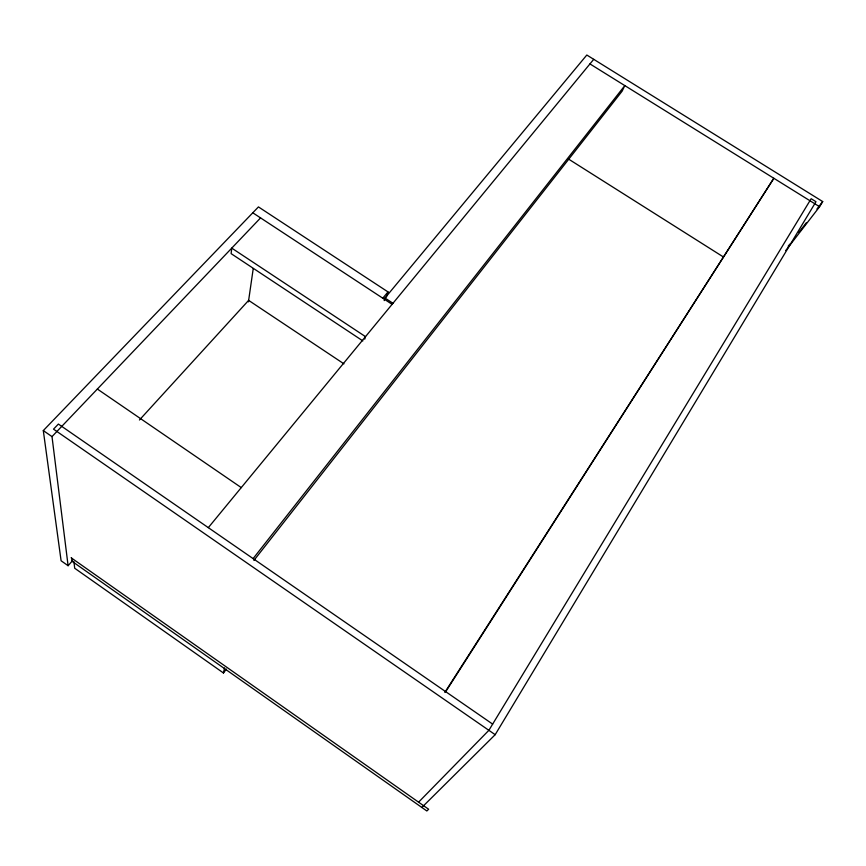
<?xml version="1.0" encoding="UTF-8"?>
<svg xmlns="http://www.w3.org/2000/svg" width="866" height="866" viewBox="0 0 866 866"><rect width="100%" height="100%" fill="white"/><g stroke="black" fill="none" stroke-linecap="round" stroke-linejoin="round"><path stroke-width="1.3" d="M248.423 301.855L253.24 268.536M73.956 561.666L74.692 568.237L223.46 672.99L224.532 667.946M364.738 339.147L365.506 336.647L231.752 248.12L231.114 253.63L362.843 340.901M384.179 300.599L384.991 298.023L586.812 55.023L822.7 201.561L819.604 206.736L785.689 250.588M386.388 297.049L388.011 291.918L258.447 206.909L43.3 430.586L61.096 560.767L68.1 565.704L72.549 560.648M421.839 807.458L495.179 734.682L815.978 201.713L811.15 198.715L488.879 730.319L418.581 802.176M444.821 692.421L773.836 178.277L445.719 691.674M223.46 672.99L226.416 669.082M788.157 246.269L789.803 244.136M798.853 232.434L806.257 222.843M816.941 209.009L822.7 201.561M253.121 558.602L624.819 85.604L622.102 91.201L253.911 560.421M208.316 527.643L593.74 59.321M382.783 298.207L388.011 291.918M139.437 419.999L248.629 300.372L343.943 363.839M68.1 565.704L52.003 436.616L260.569 217.907M589.952 63.922L819.604 206.736M568.302 158.922L723.446 256.996M384.991 298.023L392.969 303.273M252.785 212.787L392.103 304.323M97.36 389.05L241.278 487.601M492.646 724.106L58.39 424.059L53.519 429.146L495.179 734.682M43.3 430.586L52.003 436.616M71.109 557.758L428.638 809.245L426.841 810.977L71.997 561.276L71.629 558.126"/></g></svg>
